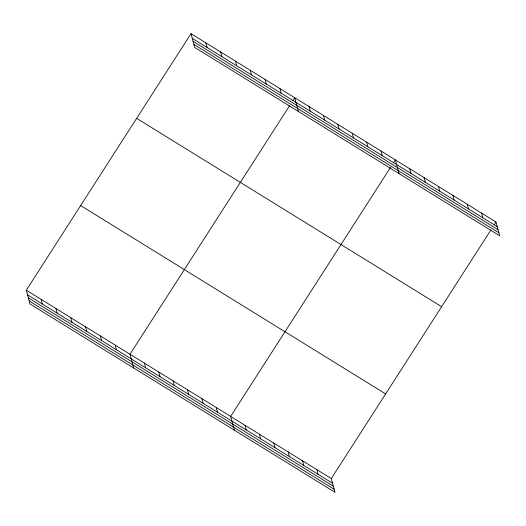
<?xml version="1.0" encoding="UTF-8"?>
<svg xmlns="http://www.w3.org/2000/svg" width="526" height="526" viewBox="0 0 526 526"><rect width="100%" height="100%" fill="white"/><g stroke="black" fill="none" stroke-linecap="round" stroke-linejoin="round"><path stroke-width="0.79" d="M26.3 290.22L331.288 478.575L334.996 492.323L30.008 303.969L26.3 290.22L191.004 33.677L495.992 222.031L499.7 235.78L194.712 47.425L191.004 33.677M289.524 105.779L129.994 354.261L133.703 368.009M292.975 100.4L294.698 97.718L298.406 111.466M390.601 167.261L230.644 416.421L234.353 430.169M393.619 162.56L395.342 159.871L399.056 173.619M331.288 478.575L490.811 230.092M494.262 224.72L495.992 222.031M192.26 38.326L497.248 226.68M193.068 41.33L498.056 229.684M193.903 44.421L498.891 232.775M136.648 118.337L441.636 306.691M80.649 205.561L385.637 393.915M27.556 294.869L332.544 483.23M28.365 297.874L333.352 486.228M29.2 300.971L334.188 489.325M481.612 213.148L482.868 217.803M467.233 204.272L468.488 208.921M452.853 195.389L454.109 200.044M438.48 186.513L439.736 191.162M424.101 177.63L425.356 182.285M409.721 168.754L410.977 173.402M380.969 150.995L382.224 155.643M366.589 142.112L367.845 146.767M352.21 133.236L353.465 137.884M337.83 124.353L339.086 129.008M323.457 115.477L324.706 120.125M309.078 106.594L310.333 111.249M279.885 88.565L281.14 93.22M265.071 79.419L266.327 84.068M250.258 70.267L251.513 74.922M235.444 61.121L236.7 65.77M220.631 51.969L221.887 56.624M205.817 42.823L207.073 47.471M316.908 469.698L318.164 474.347M302.529 460.815L303.785 465.471M288.156 451.939L289.412 456.588M273.776 443.056L275.032 447.711M259.397 434.18L260.653 438.829M245.017 425.297L246.273 429.952M216.265 407.538L217.521 412.193M201.885 398.662L203.141 403.31M187.506 389.779L188.762 394.428M173.133 380.903L174.382 385.551M158.753 372.02L160.009 376.669M144.374 363.144L145.63 367.792M115.181 345.115L116.437 349.764M100.367 335.963L101.623 340.618M85.554 326.817L86.81 331.465M70.74 317.665L71.996 322.32M55.927 308.519L57.183 313.167M41.113 299.366L42.369 304.021"/></g></svg>
